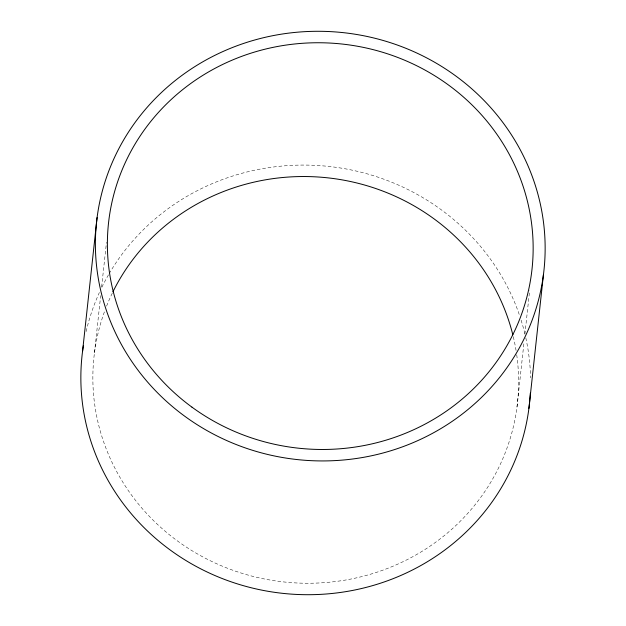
<?xml version="1.0" encoding="UTF-8"?>
<svg xmlns="http://www.w3.org/2000/svg" width="626" height="626" viewBox="0 0 626 626"><rect width="100%" height="100%" fill="white"/><g stroke="black" fill="none" stroke-linecap="round" stroke-linejoin="round"><path stroke-width="0.47" stroke-dasharray="3.13 2.35" d="M94.463 352.853L100.676 295.66M101.631 286.935L106.475 242.34M516.998 406.923L524.056 341.976M524.901 334.221L529.635 290.597M86.13 331.53A224.992 214.695 6.2 0 1 99.393 292.498M101.866 287.279A224.992 214.695 6.2 0 1 108.666 274.524M109.151 273.687A224.992 214.695 6.2 0 1 327.406 166.289A224.992 214.695 6.2 0 1 519.611 315.59M521.106 320.176A224.992 214.695 6.2 0 1 524.956 334.112M525.809 337.868A224.992 214.695 6.2 0 1 530.566 377.861M516.716 354.801A212.996 203.247 6.2 0 1 284.087 581.977A212.996 203.247 6.2 0 1 104.863 310.621M106.592 306.098A212.996 203.247 6.2 0 1 112.469 292.765M513.289 336.671A212.996 203.247 6.2 0 1 516.137 350.959"/><path stroke-width="0.94" d="M82.562 351.327L97.1 217.551M528.9 408.449L543.438 274.673A224.992 214.695 6.2 0 0 232.629 47.443A224.992 214.695 6.2 0 0 184.733 416.22A224.992 214.695 6.2 0 0 543.438 274.673M530.308 393.191A224.992 214.695 6.2 0 1 283.069 593.385A224.992 214.695 6.2 0 1 83.383 345.638M112.899 291.888A212.996 203.247 6.2 0 1 327.382 177.8A212.996 203.247 6.2 0 1 512.827 334.785M191.963 407.15A212.996 203.247 6.2 0 0 531.537 273.147A212.996 203.247 6.2 0 0 237.301 58.038A212.996 203.247 6.2 0 0 191.963 407.15"/></g></svg>
